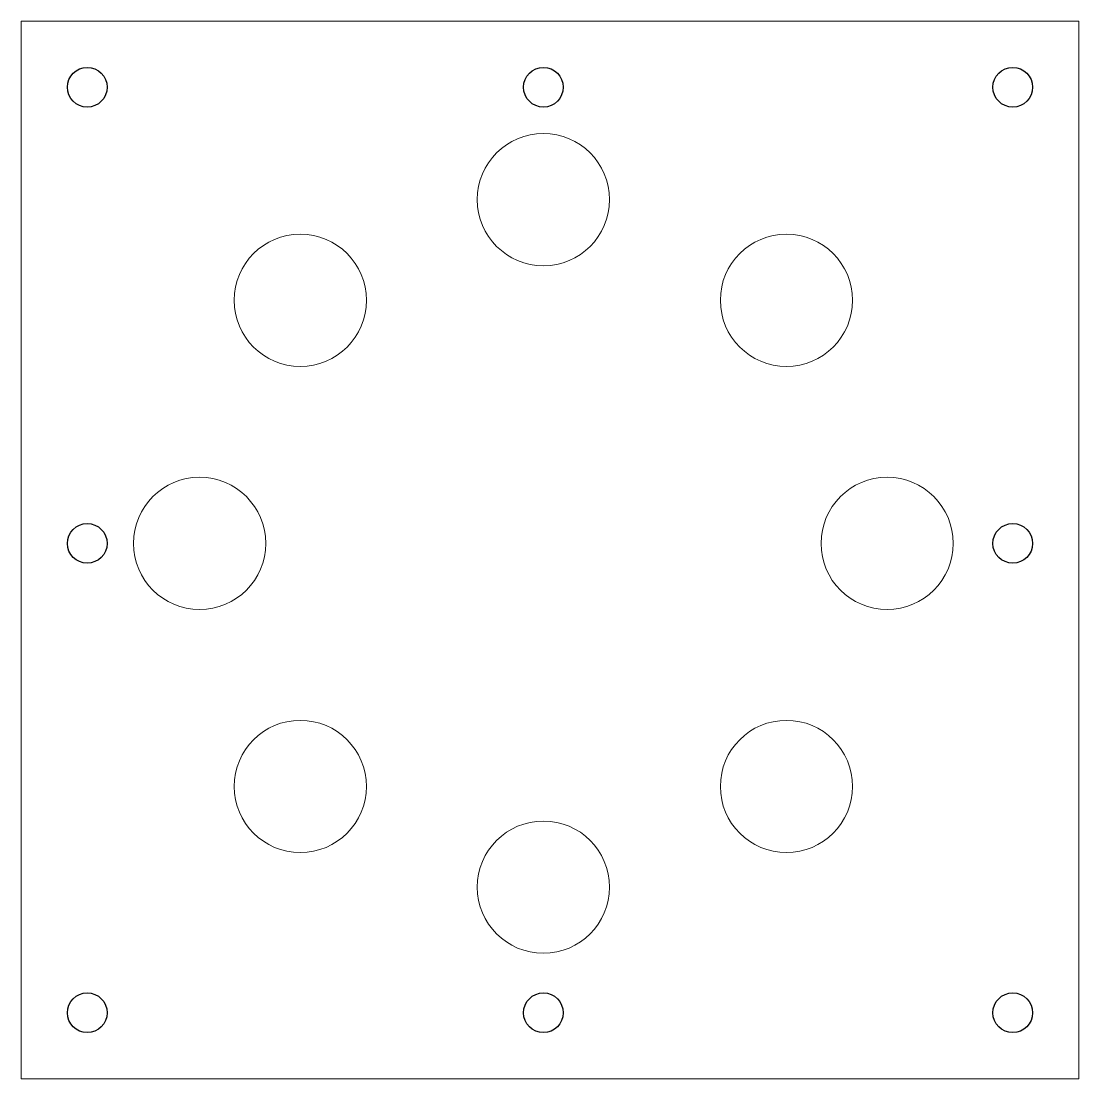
# Model space of a CAD drawing. Header units: millimetres. Extents: x -58.5 to 21.5, y 687.5 to 767.5.
import ezdxf

# ---------------------------------------------------------------- set-up
doc = ezdxf.new("R2010")
doc.units = ezdxf.units.MM
doc.header["$MEASUREMENT"] = 0

msp = doc.modelspace()

# ---------------------------------------------------------------- linework, layer by layer
at = {"lineweight": 0}
msp.add_lwpolyline([(-58.5, 767.5), (21.5, 767.5), (21.5, 687.5), (-58.5, 687.5)], close=True, dxfattribs=at)
at = {"color": 18, "true_color": 0x000000}
for centre in [(-53.5, 762.5), (-19, 762.5), (16.5, 762.5), (-53.5, 728), (16.5, 728), (-53.5, 692.5), (-19, 692.5), (16.5, 692.5)]:
    msp.add_circle(centre, 1.5, dxfattribs=at)
at = {"lineweight": 0}
for centre in [(-19, 754), (-37.385, 746.385), (-0.615, 746.385), (-45, 728), (7, 728), (-37.385, 709.615), (-0.615, 709.615), (-19, 702)]:
    msp.add_circle(centre, 5, dxfattribs=at)

doc.saveas('drawing.dxf')
